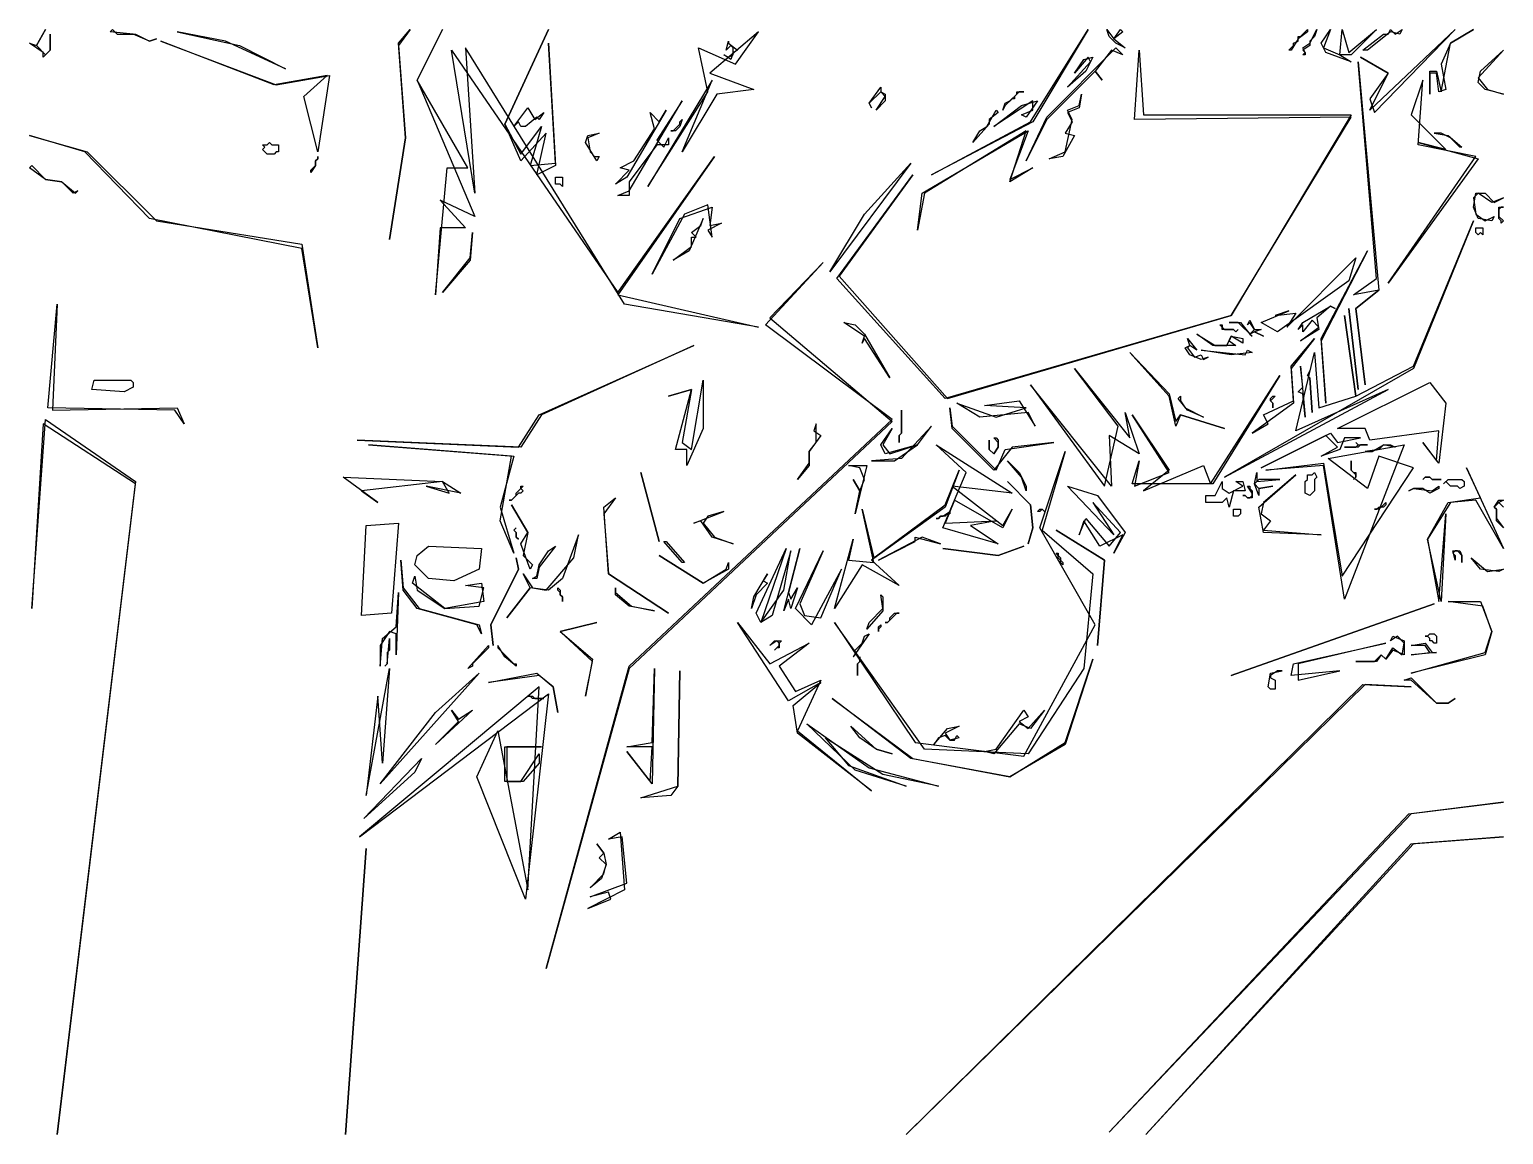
# Model space of a CAD drawing. Header units: metres. Extents: x 0 to 25.6, y 0 to 19.2.
import ezdxf

# ---------------------------------------------------------------- set-up
doc = ezdxf.new("R2010")
doc.units = ezdxf.units.M

msp = doc.modelspace()

# ---------------------------------------------------------------- linework, layer by layer
for points in [[(0.24, 18.68), (0.24, 18.76), (0, 18.92), (0.12, 18.88), (0.28, 19.16), (0.12, 18.88), (0.28, 18.72), (0.36, 18.8), (0.36, 19.08), (0.36, 18.8)], [(2.2, 19), (2.08, 18.96), (1.8, 19.08), (1.4, 19.12), (1.44, 19.16), (1.52, 19.08), (1.84, 19.08), (2.08, 18.96)], [(5, 17.04), (4.76, 18), (5.16, 18.36), (4.24, 18.2), (2.28, 18.96), (4.28, 18.2), (5.2, 18.36)], [(4.44, 18.48), (3.4, 18.96), (2.56, 19.12), (3.64, 18.88)], [(6.24, 15.52), (6.52, 17.28), (6.4, 18.92), (6.6, 19.16), (6.4, 18.88), (6.52, 17.28)], [(7.04, 14.56), (7.24, 16.76), (7.6, 16.76), (6.72, 18.28), (7.16, 19.16), (6.72, 18.28), (7.72, 15.92), (7.12, 16.2), (7.56, 15.72), (7.12, 15.72)], [(8.8, 16.64), (8.96, 17.36), (8.52, 16.88), (8.24, 17.52), (9, 19.16), (8.24, 17.52), (8.52, 17), (8.88, 17.48), (8.68, 16.8), (9.12, 16.84), (9, 18.92), (9.12, 16.8)], [(10.72, 16.44), (11.76, 18.08), (11.6, 18.84), (12.24, 18.56), (12.64, 19.12), (11.8, 18.4), (12.56, 18.12), (11.92, 18.04), (11.32, 17.04), (11.84, 18.28)], [(12.16, 18.64), (12.04, 18.72), (12.12, 18.68), (12.2, 18.72), (12.2, 18.84), (12.16, 18.88), (12.08, 18.8), (12.12, 18.96), (12.12, 18.92), (12.28, 18.8), (12.2, 18.76)], [(15.64, 16.64), (17.36, 17.56), (18.36, 19.16), (17.4, 17.56)], [(19, 18.84), (18.84, 18.92), (18.72, 19.04), (18.68, 19.16), (18.8, 19), (18.92, 19.16), (18.96, 19.12), (18.8, 19)], [(21.84, 18.8), (21.92, 18.88), (21.92, 18.92), (22, 18.96), (22, 19.04), (22.04, 19.04), (22.16, 19.16), (22.16, 19.12), (22, 19), (21.88, 18.8)], [(22.08, 18.72), (22.12, 18.76), (22.08, 18.84), (22.2, 18.92), (22.32, 19.16), (22.28, 19.04), (22.2, 18.96), (22.2, 18.88), (22.08, 18.8), (22.12, 18.76), (22.12, 18.72)], [(22.4, 18.92), (22.56, 19.16), (22.44, 18.84), (22.72, 18.72), (22.76, 19.16), (22.88, 18.76), (23.36, 19.16), (22.92, 18.72), (22.72, 18.72), (22.92, 18.6), (22.48, 18.76)], [(23.24, 17.76), (23.56, 18.4), (23.08, 18.68), (23.56, 18.4), (23.24, 17.96), (23.32, 17.72), (24.72, 19.16)], [(23.12, 18.8), (23.48, 19.08), (23.56, 19.08), (23.6, 19.16), (23.68, 19.08), (23.8, 19.16), (23.76, 19.08), (23.6, 19.12), (23.2, 18.8)], [(24.28, 18.04), (24.28, 18.44), (24.4, 18.44), (24.48, 18.08), (24.64, 18.92), (25.04, 19.16), (24.64, 18.92), (24.48, 18.56), (24.56, 18.12), (24.44, 18.08), (24.4, 18.4), (24.28, 18.4)], [(12.64, 14), (10.32, 14.4), (7.56, 18.84), (7.72, 16.32), (7.32, 18.8), (10.2, 14.6), (11.88, 16.96), (10.2, 14.56)], [(14, 14.84), (15.32, 16.64), (14.04, 14.88), (15.92, 12.76), (20.84, 14.2), (22.92, 17.64), (19.16, 17.6), (19.24, 18.8), (19.32, 17.68), (22.92, 17.68), (20.84, 14.2), (15.88, 12.76)], [(17.28, 16.88), (17.64, 17.64), (18.84, 18.84), (18.96, 18.72), (18.76, 18.8), (18.48, 18.44), (18.6, 18.28), (18.48, 18.44), (17.64, 17.6)], [(18, 18.16), (18.4, 18.6), (18.36, 18.68), (18.12, 18.4), (18.28, 18.64), (18.44, 18.68), (18.32, 18.44)], [(25.56, 18.04), (25.24, 18.12), (25.12, 18.24), (25.16, 18.44), (25.56, 18.8), (25.12, 18.32), (25.28, 18.12)], [(23.16, 13), (23, 14.32), (23.4, 14.64), (22.96, 14.56), (23.36, 14.84), (23.04, 18.6), (23.4, 14.64), (23, 14.32)], [(14.68, 17.76), (14.84, 18), (14.76, 18.08), (14.56, 17.88), (14.6, 17.8), (14.56, 17.88), (14.76, 18.16), (14.76, 18.08), (14.84, 18.04), (14.84, 17.92)], [(23.56, 14.76), (25.08, 16.96), (24.08, 17.16), (24.16, 18.28), (23.96, 17.68), (24.56, 17.08), (24.08, 17.2), (25.12, 16.92)], [(10.2, 16.28), (10.4, 16.36), (11.32, 17.92), (10.88, 17.24), (11, 17.12), (11.08, 17.28), (11.08, 17.16), (10.88, 17.16), (10.4, 16.52), (10.4, 16.28)], [(16.72, 17.48), (17.2, 17.84), (17.48, 17.92), (17.28, 17.64), (17.2, 17.68), (17.4, 17.76), (17.4, 17.92)], [(16.88, 17.76), (16.92, 17.88), (17, 17.92), (17.12, 18.04), (17.12, 18.08), (17.24, 18.08), (17.16, 18.08), (17.08, 18), (17.08, 17.96), (17.04, 17.96), (16.92, 17.84)], [(17.68, 16.92), (17.96, 17.04), (18.08, 17.6), (18, 17.76), (18.2, 17.84), (18.24, 18.04), (18.2, 17.8), (18, 17.72), (18.08, 17.56), (17.96, 17.36), (18.12, 17.32), (17.92, 16.96)], [(8.4, 17.48), (8.64, 17.8), (8.76, 17.6), (8.92, 17.72), (8.84, 17.6), (8.8, 17.64), (8.6, 17.48), (8.52, 17.48), (8.48, 17.56)], [(10.16, 16.48), (10.4, 16.72), (10.24, 16.76), (10.48, 16.88), (10.84, 17.44), (10.76, 17.72), (10.92, 17.56), (11.04, 17.76), (10.36, 16.6)], [(16.36, 17.2), (16.48, 17.4), (16.6, 17.48), (16.76, 17.76), (16.8, 17.72), (16.64, 17.6), (16.64, 17.52)], [(11.12, 17.4), (11.16, 17.4), (11.28, 17.52), (11.28, 17.56), (11.32, 17.6), (11.28, 17.48), (11.2, 17.4)], [(15.4, 15.68), (15.48, 16.32), (17.32, 17.4), (17, 16.56), (17.4, 16.76), (17, 16.52), (17.28, 17.4), (15.52, 16.32)], [(5, 13.64), (4.72, 15.36), (2.08, 15.88), (0.96, 17.04), (0, 17.32), (1, 17.04), (2.2, 15.84), (4.72, 15.44)], [(4.04, 17.08), (4.08, 17.12), (4.04, 17.16), (4.12, 17.16), (4.16, 17.2), (4.2, 17.16), (4.32, 17.16), (4.32, 17.04), (4.28, 17.04), (4.24, 17), (4.12, 17)], [(9.84, 16.88), (9.64, 17.2), (9.68, 17.32), (9.88, 17.36), (9.68, 17.28), (9.72, 17.04), (9.8, 16.96), (9.88, 16.96)], [(24.84, 17.12), (24.8, 17.12), (24.64, 17.28), (24.48, 17.36), (24.36, 17.36), (24.6, 17.32)], [(4.88, 16.68), (4.88, 16.72), (4.96, 16.8), (4.96, 16.88), (5, 16.92), (5, 16.96), (5, 16.92), (4.96, 16.88), (4.96, 16.8)], [(0.84, 16.36), (0.76, 16.32), (0.56, 16.52), (0.28, 16.56), (0, 16.76), (0.04, 16.8), (0.28, 16.56), (0.56, 16.52), (0.8, 16.32)], [(13.88, 14.96), (14.48, 15.96), (15.28, 16.84)], [(9.24, 16.44), (9.2, 16.48), (9.12, 16.48), (9.12, 16.6), (9.24, 16.6)], [(10.8, 14.92), (11.28, 15.88), (11.84, 16.08), (11.8, 15.76), (12, 15.8), (11.76, 15.68), (11.84, 15.56), (11.76, 16.12), (11.36, 15.96)], [(25.12, 15.88), (25.04, 16.08), (25.08, 16.32), (25.24, 16.32), (25.4, 16.16), (25.56, 16.24), (25.36, 16.16), (25.12, 16.32), (25.04, 16.24), (25.08, 15.96), (25.24, 15.84), (25.4, 15.92), (25.36, 15.84)], [(11.16, 15.16), (11.48, 15.4), (11.48, 15.56), (11.56, 15.56), (11.48, 15.64), (11.64, 15.76), (11.68, 15.88), (11.44, 15.32)], [(25.52, 15.8), (25.52, 15.84), (25.48, 15.88), (25.48, 16.08), (25.56, 16.08), (25.52, 16.08), (25.48, 16.04), (25.48, 15.92), (25.56, 15.84)], [(7.16, 14.6), (7.64, 15.2), (7.68, 15.64), (7.64, 15.16)], [(20.72, 11.4), (23.56, 12.92), (21.96, 12.2), (22.28, 13.56), (22.36, 12.6), (23, 12.8), (22.8, 14.2), (23, 12.8), (24, 13.32), (25.04, 15.84), (24, 13.28)], [(25.12, 15.6), (25.08, 15.64), (25.08, 15.72), (25.2, 15.72), (25.2, 15.6), (25.16, 15.64)], [(8.96, 2.88), (10.4, 8.12), (14.96, 12.4), (12.76, 14.04), (13.76, 15.12), (12.84, 14.16), (14.96, 12.36), (10.4, 8.08)], [(21.36, 14.08), (21.84, 14.28), (21.6, 14.2), (21.96, 14.24), (21.8, 14), (23, 15.2), (22.88, 14.8), (21.64, 13.92)], [(22.48, 12.68), (22.4, 13.8), (23.2, 15.32), (22.4, 13.76)], [(2.68, 12.32), (2.52, 12.56), (0.32, 12.6), (0.48, 14.4), (0.4, 12.56), (2.56, 12.6)], [(22.04, 13.76), (22.36, 14), (22.24, 14.12), (22.08, 13.92), (22.08, 14.04), (22, 13.96), (22.08, 14.08), (22.56, 14.36), (22.64, 14.32), (22.56, 14.36), (22.32, 14.16), (22.36, 13.96)], [(23.04, 12.92), (22.88, 14.32)], [(14.92, 13.12), (14.48, 13.8), (14.44, 13.72), (14.48, 13.84), (14.12, 14.08), (14.32, 14.04), (14.48, 13.88)], [(21.4, 13.84), (21.24, 13.92), (21.16, 13.88), (21.2, 13.84), (20.96, 14.08), (20.8, 14.08), (21, 14.08), (21.16, 13.88), (21.24, 13.96), (21.16, 14.08), (21.12, 14.04), (21.16, 14.12), (21.24, 13.96), (21.36, 13.96), (21.24, 13.92)], [(20.24, 13.88), (20.56, 13.68), (20.76, 13.68), (20.84, 13.84), (21.04, 13.8), (21.04, 13.72), (20.84, 13.84), (20.8, 13.76), (20.92, 13.68), (20.52, 13.68)], [(20.96, 13.96), (20.92, 13.92), (20.88, 13.96), (20.68, 13.96), (20.68, 14), (20.64, 14.04), (20.68, 14.04), (20.68, 14), (20.72, 13.96), (20.88, 13.96), (20.92, 13.92)], [(5.68, 12.04), (8.48, 11.92), (8.84, 12.48), (11.52, 13.68), (8.88, 12.48), (8.52, 11.92)], [(20.72, 12.24), (19.96, 12.48), (19.88, 12.28), (19.76, 12.8), (19.08, 13.56), (19.76, 12.84), (19.88, 12.36), (19.96, 12.48)], [(20.44, 13.48), (20.32, 13.44), (20.12, 13.52), (20.04, 13.64), (20.12, 13.68), (20.08, 13.8), (20.24, 13.6), (20.12, 13.68), (20.08, 13.64), (20.2, 13.48), (20.32, 13.52), (20.36, 13.44)], [(21.2, 13.56), (20.84, 13.52), (20.32, 13.6), (21.08, 13.52), (21.12, 13.6)], [(21.2, 12.16), (21.48, 12.32), (21.4, 12.48), (21.92, 12.72), (21.88, 13.32), (22.28, 13.8), (21.88, 13.28), (21.92, 12.68)], [(22.12, 12.44), (22.08, 12.84), (22, 12.88), (22.08, 12.96), (22.04, 13.32)], [(1.08, 12.92), (1.12, 13.08), (1.76, 13.08), (1.8, 13.04), (1.8, 12.96), (1.64, 12.88)], [(11.4, 11.6), (11.4, 11.88), (11.2, 11.88), (11.48, 12.92), (11.08, 12.8), (11.48, 12.92), (11.32, 12), (11.48, 11.88), (11.68, 13.08), (11.68, 12.24)], [(18.76, 11.24), (17.36, 13), (18.64, 11.24), (18.88, 12.28), (18.12, 13.28), (19.08, 12.08), (19, 12.52), (19.24, 11.8), (18.72, 12.12)], [(19.12, 11.28), (19.24, 11.68), (19.16, 11.24), (19.76, 11.48), (19.12, 12.48), (19.76, 11.52), (19.32, 11.16), (20.36, 11.6), (20.48, 11.28), (21.68, 13.16), (20.52, 11.28)], [(22.24, 12.52), (22.2, 13.12), (22.16, 13.16), (22.2, 13.24), (22.16, 13.16), (22.2, 13.12)], [(24.56, 12.68), (24.44, 11.64), (24.16, 12), (24.4, 11.68), (24.44, 12.2), (23.24, 12.04), (23.16, 12.24), (22.68, 12.24), (24.28, 13.04)], [(20.36, 12.44), (20.08, 12.56), (19.92, 12.76), (19.96, 12.8), (19.96, 12.72), (20.04, 12.6)], [(21.56, 12.6), (21.56, 12.68), (21.52, 12.72), (21.52, 12.76), (21.56, 12.8), (21.6, 12.8), (21.52, 12.72), (21.56, 12.68)], [(15.08, 12), (15.08, 12.12), (15.12, 12.16), (15.12, 12.56), (15.12, 12.16), (15.08, 12.12)], [(17.76, 12), (17.04, 11.92), (16.72, 11.52), (16, 12.24), (15.96, 12.6), (16, 12.28), (16.76, 11.52), (16.92, 11.88)], [(17.44, 12.28), (17.32, 12.52), (16.48, 12.44), (16.08, 12.68), (16.76, 12.44), (17.28, 12.6), (16.56, 12.64), (17.16, 12.72)], [(0.48, 0), (1.84, 11.28), (0.24, 12.32), (0.04, 9.12), (0.28, 12.4), (1.84, 11.32)], [(13.32, 11.36), (13.52, 11.64), (13.52, 11.84), (13.64, 12), (13.64, 12.32), (13.6, 12.2), (13.72, 12.12), (13.52, 11.84), (13.52, 11.6)], [(14.6, 11.68), (15, 11.68), (15.4, 11.96), (14.84, 11.8), (14.76, 11.96), (14.96, 12.24), (14.8, 11.96), (14.92, 11.8), (15.4, 11.96), (15.64, 12.28), (15.12, 11.72)], [(16.72, 11.8), (16.64, 11.88), (16.64, 12.04), (16.64, 11.88), (16.72, 11.8), (16.8, 11.92), (16.8, 12), (16.72, 12.08), (16.76, 12.08), (16.8, 12.04), (16.8, 11.92)], [(21.36, 11.56), (22.56, 12.16), (22.68, 12), (23.08, 12.08), (22.8, 12.08), (22.72, 11.88), (22.4, 11.76), (22.68, 11.92), (22.48, 12.12)], [(8.4, 10.08), (8.16, 10.64), (8.36, 11.76), (5.88, 11.96), (8.4, 11.76), (8.16, 10.88)], [(15.52, 6.68), (13.96, 8.88), (15.36, 6.8), (17.24, 6.56), (18.48, 8.84), (17.52, 10.52), (17.96, 11.84), (17.56, 10.48), (18.44, 9.72), (18.28, 8.08), (17.32, 6.6)], [(16.8, 10.24), (15.84, 10.52), (16.24, 11.48), (15.72, 11.96), (17.04, 11.12), (16, 11.24), (16.88, 10.56), (17.04, 10.84), (16.88, 10.52), (16.04, 11), (15.88, 10.6), (16.76, 10.64), (16.32, 10.56)], [(22.8, 9.28), (22.44, 11.6), (21.44, 11.52), (22.44, 11.64), (22.76, 9.68), (24, 11.56), (23.4, 11.76), (23.2, 11.2), (22.52, 11.72), (23.84, 11.96)], [(22.8, 11.92), (23, 11.92), (23.04, 11.96), (23, 12), (23.04, 11.96), (23.2, 11.96), (23.08, 11.96), (23.04, 11.92)], [(23.16, 11.84), (23.28, 11.84), (23.48, 11.96), (23.6, 11.96), (23.68, 11.92), (23.48, 11.96), (23.4, 11.88)], [(13.96, 9.12), (14.28, 10.32), (14.2, 9.96), (14.64, 9.92), (14.44, 10.84), (14.64, 10), (15.88, 10.92), (16.12, 11.52), (15.88, 10.88), (14.6, 9.96), (15.08, 9.52), (14.44, 9.88)], [(14.32, 10.76), (14.4, 11.16), (14.28, 11.36), (14.4, 11.16), (14.48, 11.36), (14.4, 11.56), (14.2, 11.6), (14.52, 11.6)], [(17.28, 11.16), (17.2, 11.4), (16.96, 11.68), (17.16, 11.48), (17.28, 11.24)], [(22.96, 11.36), (23, 11.4), (23, 11.44), (22.92, 11.52), (22.92, 11.68), (22.92, 11.52), (22.96, 11.48), (23, 11.48), (23, 11.4)], [(24.44, 9.24), (24.56, 10.76), (24.48, 9.24), (24.24, 10.32), (24.6, 10.96), (25.16, 11.04), (24.92, 11.56), (25.56, 10.16), (25.08, 11), (24.64, 10.96), (24.24, 10.32)], [(5.44, 11.4), (7.16, 11.32), (7.48, 11.12), (6.88, 11.24), (7.28, 11.12), (7.16, 11.32), (5.76, 11.16), (6.04, 10.96)], [(10.92, 10.28), (10.6, 11.48)], [(17.32, 10.24), (17.4, 10.52), (17.36, 10.92), (16.96, 11.32), (17.36, 10.92), (17.4, 10.52)], [(20.4, 10.96), (20.4, 11.08), (20.56, 11.08), (20.68, 11.32), (20.68, 11.2), (20.8, 11.12), (21.04, 11.24), (20.92, 11.32), (21.04, 11.32), (21.08, 11.16), (20.88, 11.16), (20.8, 10.88), (20.76, 11.04), (20.68, 10.96)], [(21.32, 11.08), (21.24, 11.28), (21.28, 11.48), (21.28, 11.32), (21.68, 11.36), (21.32, 11.36), (21.24, 11.28), (21.32, 11.2), (21.56, 11.24), (21.32, 11.2)], [(21.4, 10.44), (21.32, 10.88), (21.96, 11.44), (21.4, 10.96), (21.36, 10.76), (21.52, 10.64), (21.4, 10.48), (22.4, 10.4)], [(22.2, 11.08), (22.12, 11.12), (22.12, 11.32), (22.16, 11.36), (22.16, 11.44), (22.24, 11.44), (22.28, 11.48), (22.32, 11.4), (22.28, 11.36), (22.28, 11.16)], [(24.16, 11.36), (24.2, 11.4), (24.28, 11.4), (24.32, 11.36), (24.48, 11.36), (24.32, 11.36), (24.28, 11.4), (24.2, 11.4)], [(24.88, 11.32), (24.88, 11.24), (24.8, 11.2), (24.76, 11.24), (24.64, 11.24), (24.56, 11.32), (24.52, 11.28), (24.6, 11.36), (24.84, 11.36)], [(8.32, 11), (8.36, 11), (8.44, 11.08), (8.44, 11.12), (8.52, 11.2), (8.52, 11.24), (8.56, 11.24), (8.52, 11.2), (8.56, 11.16), (8.52, 11.12), (8.48, 11.12), (8.36, 11)], [(11.08, 9.04), (10.04, 9.72), (9.96, 10.88), (10.16, 11.04), (9.96, 10.76), (10.04, 9.72)], [(18.8, 10.08), (18.96, 10.4), (18.56, 10.2), (18.28, 10.64), (18.2, 10.4), (18.32, 10.68), (18.72, 10.2), (18.92, 10.44), (18.44, 10.96), (18.8, 10.4), (18, 11.24), (18.52, 11.08), (19, 10.44)], [(21.2, 11.04), (21.12, 11.04), (21.08, 11.08), (21.04, 11.08), (21.08, 11.08), (21.12, 11.04), (21.16, 11.04), (21.2, 11.08), (21.2, 11.12), (21.12, 11.24), (21.16, 11.24), (21.16, 11.2), (21.2, 11.16)], [(24.44, 11.24), (24.44, 11.2), (24.28, 11.12), (24.16, 11.2), (24, 11.2), (23.92, 11.16), (24, 11.2), (24.32, 11.16)], [(25.56, 10.52), (25.44, 10.64), (25.44, 10.84), (25.4, 10.88), (25.48, 11), (25.56, 11), (25.48, 10.96), (25.56, 10.88), (25.48, 10.96), (25.4, 10.88), (25.44, 10.84), (25.44, 10.68)], [(8.68, 9.8), (8.52, 10.24), (8.64, 10.44), (8.36, 10.92), (8.64, 10.44), (8.56, 10.04), (8.72, 9.88)], [(12.2, 10.24), (11.84, 10.36), (11.64, 10.64), (11.52, 10.6), (12.04, 10.8), (11.76, 10.72), (11.68, 10.6), (11.88, 10.36)], [(15.72, 10.68), (15.76, 10.68), (15.8, 10.72), (15.84, 10.72), (15.96, 10.8), (15.96, 10.76), (15.92, 10.76), (15.88, 10.72), (15.8, 10.72), (15.76, 10.68)], [(17.48, 10.8), (17.52, 10.84), (17.56, 10.84), (17.6, 10.8), (17.56, 10.84), (17.52, 10.8)], [(20.88, 10.72), (20.88, 10.84), (21, 10.84), (21, 10.76), (20.96, 10.72)], [(23.32, 10.84), (23.36, 10.84), (23.4, 10.88), (23.44, 10.88), (23.52, 10.96), (23.52, 10.92), (23.48, 10.88), (23.44, 10.88), (23.4, 10.84)], [(5.76, 9), (5.84, 10.56), (6.4, 10.6), (6.28, 9.04)], [(8.48, 10.32), (8.44, 10.36), (8.44, 10.44), (8.4, 10.48), (8.44, 10.52), (8.4, 10.48), (8.44, 10.44), (8.44, 10.36)], [(18.52, 8.48), (18.64, 9.96), (17.8, 10.48), (18.64, 9.96)], [(8.28, 8.96), (8.68, 9.48), (8.56, 9.72), (8.72, 9.48), (8.96, 9.44), (9.44, 10), (9.52, 10.4), (9.24, 9.64), (9, 9.44), (8.68, 9.48)], [(11.36, 9.92), (11.32, 9.92), (11, 10.28), (11.04, 10.28)], [(14.72, 9.96), (15.36, 10.28), (15.36, 10.36), (15.8, 10.24), (15.48, 10.36)], [(6.68, 9.88), (6.72, 10.04), (6.92, 10.2), (7.84, 10.16), (7.8, 9.8), (7.36, 9.6), (6.92, 9.64)], [(8.04, 8.48), (8, 8.84), (8.48, 9.8), (8.44, 10), (8.48, 9.8), (8, 8.84)], [(8.72, 9.64), (8.8, 9.68), (8.84, 9.88), (9, 10.12), (9.12, 10.2), (8.84, 9.84), (8.8, 9.64)], [(12.12, 9.8), (11.68, 9.56), (10.92, 10.04), (11.68, 9.56), (12.08, 9.8), (12.12, 9.92)], [(12.68, 8.88), (13.08, 9.44), (13.2, 10.12), (12.88, 9), (12.68, 8.88), (12.6, 9.04), (13.12, 10.16)], [(13.08, 9.08), (13.36, 10.16), (13.16, 9.4), (13.2, 9.28), (13.32, 9.48), (13.2, 9.12), (13.16, 9.28)], [(13.56, 8.84), (13.28, 9.12), (13.76, 10.12), (13.36, 9.2), (13.44, 9), (13.72, 8.96), (14.08, 9.8)], [(17.24, 10.2), (16.8, 10.04), (15.84, 10.16), (16.8, 10.04)], [(17.92, 9.88), (17.88, 9.92), (17.88, 9.96), (17.84, 10), (17.84, 10.04), (17.8, 10.08), (17.84, 10.08), (17.84, 10.04), (17.88, 10), (17.88, 9.96), (17.92, 9.92)], [(24.84, 9.92), (24.84, 10.04), (24.76, 10.12), (24.72, 10.12), (24.68, 10.08), (24.72, 10.04), (24.72, 9.96), (24.68, 10.12), (24.8, 10.12), (24.84, 10.04)], [(25.56, 9.8), (25.48, 9.76), (25.16, 9.8), (25, 10), (25.28, 9.76)], [(7.84, 8.68), (7.76, 8.84), (6.72, 9.12), (6.48, 9.44), (6.44, 9.96), (6.48, 9.48), (6.76, 9.12), (7.8, 8.84)], [(12.52, 9.12), (12.56, 9.32), (12.8, 9.72), (12.72, 9.6), (12.8, 9.56), (12.6, 9.36)], [(6.64, 9.56), (6.68, 9.68), (6.72, 9.44), (7.2, 9.12), (7.8, 9.16), (7.88, 9.48), (7.56, 9.52), (7.84, 9.56), (7.88, 9.24), (7.2, 9.12)], [(9.24, 9.24), (9.24, 9.32), (9.2, 9.36), (9.2, 9.4), (9.16, 9.44), (9.16, 9.48), (9.2, 9.44), (9.2, 9.36), (9.24, 9.32)], [(10.84, 9.08), (10.4, 9.16), (10.16, 9.36), (10.16, 9.48), (10.16, 9.4), (10.44, 9.16)], [(6.08, 8.12), (6.12, 8.6), (6.36, 8.8), (6.4, 9.4), (6.36, 8.32), (6.36, 8.68), (6.24, 8.72), (6.08, 8.48)], [(14.52, 8.76), (14.56, 8.88), (14.8, 9.12), (14.76, 9.36), (14.8, 9.32), (14.8, 9.08)], [(23.96, 8), (25.24, 8.36), (25.36, 8.72), (25.2, 9.16), (24.6, 9.24), (25.16, 9.24), (25.36, 8.72), (25.24, 8.32)], [(14.84, 8.88), (14.88, 8.88), (14.92, 8.92), (14.92, 8.96), (15, 9.04), (15.08, 9.04), (15.04, 9.04), (14.88, 8.88)], [(20.84, 7.96), (24.36, 9.2)], [(9.64, 7.6), (9.76, 8.2), (9.2, 8.72), (9.84, 8.88), (9.2, 8.72), (9.76, 8.24)], [(14.6, 5.96), (13.32, 6.96), (13.24, 7.44), (13.72, 7.84), (13.16, 7.52), (12.28, 8.88), (12.84, 8.16), (13.52, 8.52), (13, 8.12), (13.28, 7.68), (13.72, 7.88), (13.32, 7)], [(14.72, 8.72), (14.72, 8.8), (14.76, 8.84), (14.76, 8.8), (14.72, 8.76)], [(6.16, 8.12), (6.2, 8.16), (6.24, 8.6), (6.24, 8.4), (6.2, 8.36), (6.2, 8.16)], [(7.6, 8.08), (7.96, 8.48), (7.96, 8.44), (7.68, 8.16), (7.68, 8.12)], [(8.44, 8.12), (8.24, 8.28), (8.12, 8.48), (8.12, 8.44), (8.4, 8.16), (8.44, 8.16)], [(12.84, 8.48), (12.92, 8.56), (13.04, 8.56), (13, 8.52), (13, 8.44), (12.96, 8.44), (12.92, 8.4), (13, 8.48), (13, 8.52), (12.96, 8.56)], [(14.28, 8.28), (14.32, 8.32), (14.32, 8.4), (14.44, 8.52), (14.48, 8.64), (14.56, 8.68)], [(21.88, 7.96), (21.92, 8.16), (23.52, 8.52), (22, 8.16), (22, 7.88), (22.72, 8.04)], [(23, 8.2), (23.32, 8.2), (23.44, 8.32), (23.52, 8.24), (23.64, 8.44), (23.8, 8.32), (23.84, 8.52), (23.72, 8.64), (23.6, 8.56), (23.64, 8.64), (23.84, 8.56), (23.84, 8.32), (23.64, 8.4), (23.52, 8.24), (23.44, 8.32), (23.36, 8.2)], [(23.96, 8.48), (24.2, 8.52), (24.32, 8.36), (24.4, 8.36), (23.96, 8.32), (24.28, 8.36), (24.2, 8.48)], [(24.4, 8.52), (24.36, 8.52), (24.32, 8.56), (24.28, 8.56), (24.28, 8.6), (24.24, 8.64), (24.2, 8.64), (24.24, 8.64), (24.28, 8.68), (24.36, 8.68), (24.4, 8.64)], [(18.44, 8.24), (17.96, 6.76), (17, 6.2), (15.28, 6.52), (13.92, 7.56), (15.32, 6.52), (17, 6.2), (17.96, 6.8)], [(14.36, 7.96), (14.36, 8.16), (14.4, 8.2), (14.4, 8.28), (14.4, 8.2), (14.36, 8.16)], [(5.84, 5.88), (6.24, 8.08), (6.12, 6.44), (6.04, 7.6)], [(6.08, 6.08), (7.04, 7.32), (7.8, 8)], [(9.16, 7.32), (9.08, 7.76), (8.84, 7.96), (7.96, 7.84), (8.8, 8), (9.08, 7.76)], [(10.8, 6.08), (10.36, 6.64), (10.76, 6.12), (10.8, 6.72), (10.36, 6.72), (10.8, 6.8), (10.84, 8.08)], [(10.6, 5.84), (11.24, 6.04), (11.28, 8.04), (11.24, 6.04), (11.12, 5.88)], [(21.52, 7.72), (21.48, 7.76), (21.52, 8), (21.72, 8.04), (21.64, 8.04), (21.52, 7.96), (21.52, 7.92), (21.6, 7.88), (21.6, 7.72)], [(5.72, 5.16), (9, 7.64), (8.6, 4.08), (7.76, 6.2), (8.12, 7), (8.64, 4.24), (8.84, 7.76)], [(15.2, 0), (23.12, 7.8), (23.96, 7.76), (23.16, 7.8)], [(24.72, 7.56), (24.6, 7.48), (24.4, 7.48), (23.96, 7.88), (23.84, 7.88), (23.96, 7.92), (24.4, 7.48), (24.6, 7.48)], [(8.64, 7.6), (8.72, 7.6), (8.76, 7.56), (8.92, 7.56), (8.72, 7.56), (8.68, 7.6)], [(7.04, 6.76), (7.44, 7.16), (7.32, 7.36), (7.44, 7.2), (7.68, 7.36)], [(16.56, 6.64), (16.76, 6.68), (17.24, 7.36), (17.32, 7.24), (17.16, 7.16), (17.32, 7.04), (17.6, 7.36), (17.36, 7.04), (17.16, 7.12), (16.72, 6.6)], [(15.76, 6.04), (14.8, 6.24), (13.8, 6.88), (14.2, 6.4), (15.2, 6.04), (14.32, 6.32), (13.48, 7.12), (14.56, 6.36)], [(14.96, 6.6), (14.68, 6.68), (14.4, 6.88), (14.24, 7.08), (14.68, 6.68)], [(15.68, 6.76), (15.92, 7.04), (16.12, 7.08), (15.88, 6.96), (15.96, 6.84), (16.04, 6.84), (16.08, 6.92), (16.12, 6.88), (15.96, 6.84), (15.88, 6.92), (15.76, 6.88)], [(8.24, 6.12), (8.24, 6.72), (8.88, 6.72), (8.28, 6.72), (8.28, 6.12), (8.52, 6.12), (8.84, 6.6), (8.84, 6.44), (8.56, 6.12)], [(5.8, 5.48), (6.8, 6.52), (6.68, 6.28)], [(18.72, 0.04), (23.92, 5.56), (25.56, 5.76), (23.96, 5.56)], [(9.68, 3.92), (10.08, 4.08), (10.04, 4.2), (9.72, 4.12), (10.36, 4.36), (10.28, 5.16), (10.04, 5.12), (10.24, 5.24), (10.32, 4.24)], [(19.36, 0), (23.96, 5.04), (25.56, 5.16), (24, 5.04)], [(5.48, 0), (5.84, 4.96)], [(9.72, 4.28), (9.96, 4.52), (10, 4.68), (9.88, 4.8), (9.96, 4.88), (9.84, 5.04), (9.96, 4.88), (10, 4.68), (9.92, 4.44)]]:
    msp.add_lwpolyline(points, close=True)

doc.saveas('drawing.dxf')
